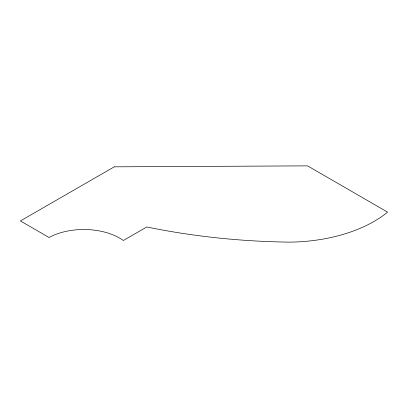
<?xml version="1.0" encoding="UTF-8"?>
<svg xmlns="http://www.w3.org/2000/svg" width="408" height="408" viewBox="0 0 408 408"><rect width="100%" height="100%" fill="white"/><g stroke="black" fill="none" stroke-linecap="round" stroke-linejoin="round"><path stroke-width="0.61" d="M114.276 166.831L20.4 220.937L49.031 237.497A50.633 29.233 0 0 1 123.349 240.49L146.788 226.981A454.93 262.65 0 0 0 289.96 242.133A122.834 70.916 0 0 0 387.6 212.155L307.571 165.867L114.276 166.831"/></g></svg>
